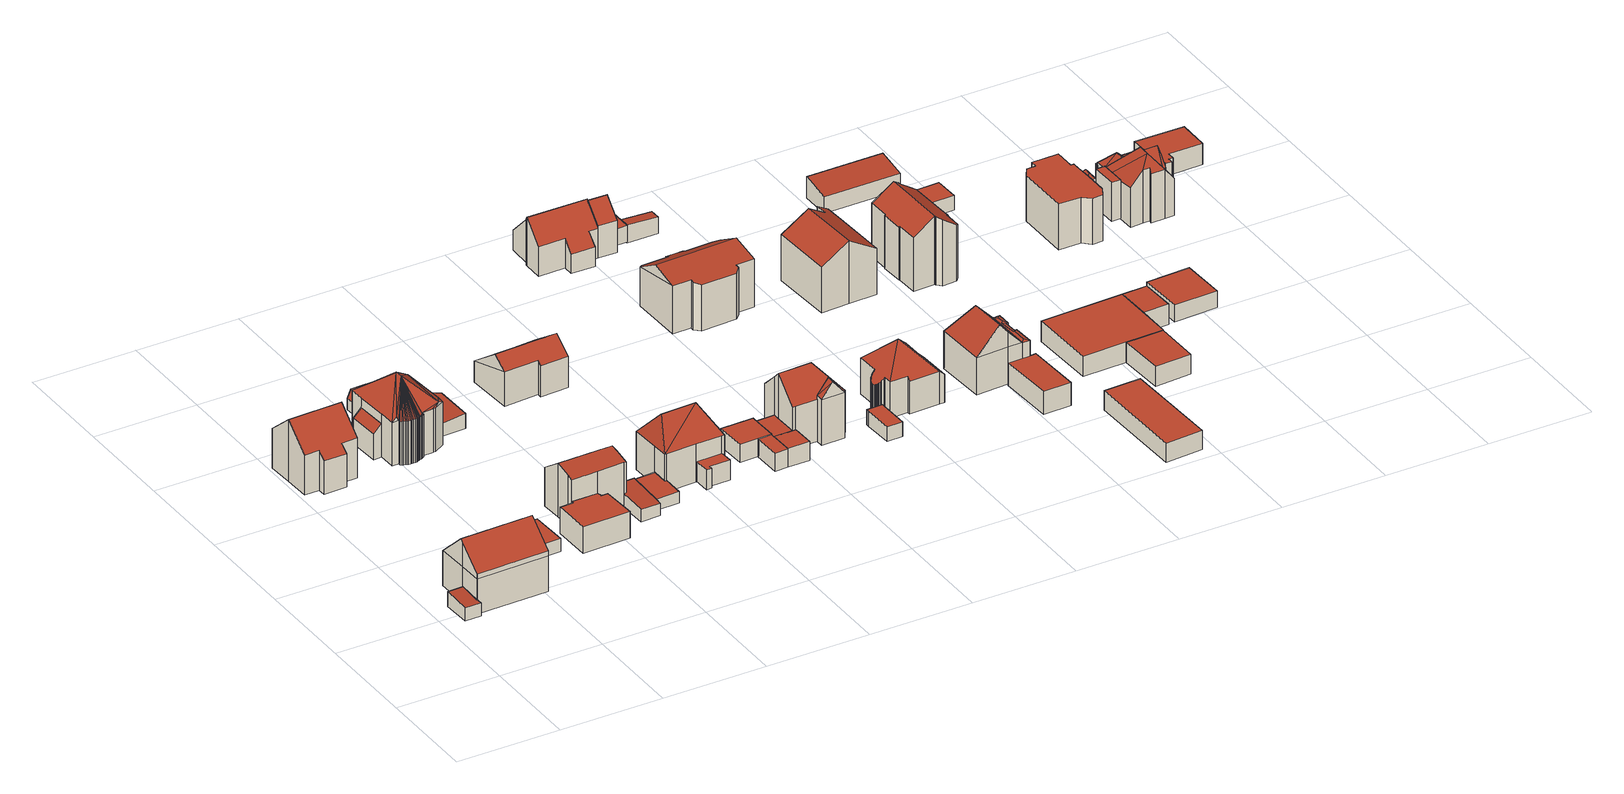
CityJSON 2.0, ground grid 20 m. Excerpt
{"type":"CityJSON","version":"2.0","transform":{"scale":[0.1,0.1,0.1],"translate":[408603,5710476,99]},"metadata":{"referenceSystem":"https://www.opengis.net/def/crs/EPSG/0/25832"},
"CityObjects":{
"building1":{"type":"Building","attributes":{"Gemeindeschluessel":"05978036","Geometrietyp2DReferenz":"3000","function":"31001_2460","roofType":"2100","measuredHeight":2.87},"geometry":[{"type":"MultiSurface","lod":"2","boundaries":[[[0,1,2,3]],[[1,4,5,2]],[[4,6,7,5]],[[6,8,9,7]],[[8,10,11,9]],[[10,0,3,11]],[[10,8,6,4,1,0]],[[3,2,5,7,9,11]]],"semantics":{"surfaces":[{"type":"WallSurface"},{"type":"RoofSurface"},{"type":"GroundSurface"}],"values":[0,0,0,0,0,0,1,2]}}]},
"building2":{"type":"Building","attributes":{"Gemeindeschluessel":"05978036","Geometrietyp2DReferenz":"3000","function":"31001_1000","roofType":"5000","measuredHeight":12.26},"geometry":[{"type":"MultiSurface","lod":"2","boundaries":[[[12,13,14,15]],[[13,16,17,14]],[[16,18,19,17]],[[18,20,21,19]],[[20,22,23,21]],[[22,12,15,23]],[[13,12,24,25]],[[24,26,27,28,29,25]],[[13,25,29,16]],[[16,29,28,18]],[[18,28,27,20]],[[20,27,26,22]],[[22,26,24,12]],[[15,14,17,19,21,23]]],"semantics":{"surfaces":[{"type":"WallSurface"},{"type":"RoofSurface"},{"type":"GroundSurface"}],"values":[0,0,0,0,0,0,1,1,0,0,0,0,0,2]}}]},
"building3":{"type":"Building","attributes":{"Gemeindeschluessel":"05978036","Geometrietyp2DReferenz":"3000","function":"31001_1000","roofType":"3100","measuredHeight":12.16},"geometry":[{"type":"MultiSurface","lod":"2","boundaries":[[[30,31,32,33]],[[31,34,35,32]],[[34,36,37,35]],[[36,38,39,37]],[[38,40,41,39]],[[40,42,43,41]],[[42,44,45,43]],[[44,46,47,45]],[[46,48,49,47]],[[48,30,33,49]],[[44,42,40,38]],[[38,36,34,31,30,48,46,44]],[[33,32,35,37,39,41,43,45,47,49]]],"semantics":{"surfaces":[{"type":"WallSurface"},{"type":"RoofSurface"},{"type":"GroundSurface"}],"values":[0,0,0,0,0,0,0,0,0,0,1,1,2]}}]},
"building4":{"type":"Building","attributes":{"Gemeindeschluessel":"05978036","Geometrietyp2DReferenz":"3000","function":"31001_2460","roofType":"1000","measuredHeight":2.54},"geometry":[{"type":"MultiSurface","lod":"2","boundaries":[[[50,51,52,53]],[[51,54,55,52]],[[54,56,57,55]],[[56,50,53,57]],[[56,54,51,50]],[[53,52,55,57]]],"semantics":{"surfaces":[{"type":"WallSurface"},{"type":"RoofSurface"},{"type":"GroundSurface"}],"values":[0,0,0,0,1,2]}}]},
"building5":{"type":"Building","attributes":{"Gemeindeschluessel":"05978036","Geometrietyp2DReferenz":"3000","function":"31001_1000"},"children":["building5-1","building5-2"]},
"building5-1":{"type":"BuildingPart","attributes":{"roofType":"5000","measuredHeight":13.17},"parents":["building5"],"geometry":[{"type":"MultiSurface","lod":"2","boundaries":[[[58,59,60,61]],[[59,62,63,60]],[[62,64,65,63]],[[64,66,67,65]],[[66,68,69,67]],[[68,70,71,69]],[[70,72,73,71]],[[72,74,75,73]],[[74,76,77,78,75]],[[79,80,81,82,83]],[[80,84,85,81]],[[84,86,87,85]],[[86,88,89,87]],[[88,90,91,89]],[[90,92,93,91]],[[92,94,95,93]],[[94,96,97,95]],[[96,98,99,97]],[[98,100,101,99]],[[100,102,103,101]],[[102,104,105,103]],[[104,106,107,105]],[[106,108,109,107]],[[108,110,111,109]],[[110,112,113,111]],[[112,114,115,113]],[[114,116,117,115]],[[116,118,119,117]],[[118,120,121,119]],[[120,122,123,121]],[[122,58,61,123]],[[124,98,96]],[[124,102,98]],[[102,108,106]],[[102,110,108]],[[125,102,124]],[[125,110,102]],[[125,112,110]],[[125,114,112]],[[125,116,114]],[[125,118,116]],[[125,120,118]],[[125,122,120]],[[125,58,122]],[[125,59,58]],[[125,62,59]],[[125,64,62]],[[125,66,64]],[[125,68,66]],[[125,70,68]],[[125,72,70]],[[72,125,126]],[[100,98,102]],[[104,102,106]],[[86,84,80,127]],[[90,88,86,92]],[[92,124,94]],[[86,124,92]],[[86,125,124]],[[125,86,127]],[[127,126,125]],[[127,74,126]],[[74,127,80,79,76]],[[94,124,96]],[[72,126,74]],[[61,60,63,65,67,69,71,73,75,78,82,81,85,87,89,91,93,95,97,99,101,103,105,107,109,111,113,115,117,119,121,123]],[[79,83,77,76]],[[83,82,78,77]]],"semantics":{"surfaces":[{"type":"WallSurface"},{"type":"RoofSurface"},{"type":"GroundSurface"},{"type":"ClosureSurface"}],"values":[0,0,0,0,0,0,0,0,0,0,0,0,0,0,0,0,0,0,0,0,0,0,0,0,0,0,0,0,0,0,0,1,1,1,1,1,1,1,1,1,1,1,1,1,1,1,1,1,1,1,1,1,1,1,1,1,1,1,1,1,1,1,1,0,0,2,0,3]}}]},
"building5-2":{"type":"BuildingPart","attributes":{"roofType":"2100","measuredHeight":6.64},"parents":["building5"],"geometry":[{"type":"MultiSurface","lod":"2","boundaries":[[[77,128,129,78]],[[128,130,131,129]],[[130,83,82,131]],[[83,130,128,77]],[[78,129,131,82]],[[78,82,83,77]]],"semantics":{"surfaces":[{"type":"WallSurface"},{"type":"RoofSurface"},{"type":"GroundSurface"},{"type":"ClosureSurface"}],"values":[0,0,0,1,2,3]}}]},
"building6":{"type":"Building","attributes":{"Gemeindeschluessel":"05978036","Geometrietyp2DReferenz":"3000","function":"31001_1000"},"children":["building6-1","building6-2"]},
"building6-1":{"type":"BuildingPart","attributes":{"roofType":"1000","measuredHeight":5.14},"parents":["building6"],"geometry":[{"type":"MultiSurface","lod":"2","boundaries":[[[132,133,134,135]],[[133,136,137,134]],[[136,138,139,137]],[[140,141,142,143]],[[141,144,145,142]],[[144,146,147,145]],[[146,148,149,147]],[[148,132,135,149]],[[148,146,144,141,140,138,136,133,132]],[[135,134,137,139,143,142,145,147,149]],[[143,139,138,140]]],"semantics":{"surfaces":[{"type":"WallSurface"},{"type":"RoofSurface"},{"type":"GroundSurface"},{"type":"ClosureSurface"}],"values":[0,0,0,0,0,0,0,0,1,2,3]}}]},
"building6-2":{"type":"BuildingPart","attributes":{"roofType":"3100","measuredHeight":10.44},"parents":["building6"],"geometry":[{"type":"MultiSurface","lod":"2","boundaries":[[[150,151,140,143,152]],[[153,154,155,139,138]],[[154,156,157,155]],[[156,158,159,157]],[[158,160,161,159]],[[160,162,163,161]],[[162,164,165,163]],[[164,166,167,165]],[[166,150,152,167]],[[162,160,158,156]],[[156,154,153,151,150,166,164,162]],[[152,143,139,155,157,159,161,163,165,167]],[[138,140,151,153]],[[138,139,143,140]]],"semantics":{"surfaces":[{"type":"WallSurface"},{"type":"RoofSurface"},{"type":"GroundSurface"},{"type":"ClosureSurface"}],"values":[0,0,0,0,0,0,0,0,0,1,1,2,0,3]}}]},
"building7":{"type":"Building","attributes":{"Gemeindeschluessel":"05978036","Geometrietyp2DReferenz":"3000","function":"31001_1310","roofType":"1000","measuredHeight":2.17},"geometry":[{"type":"MultiSurface","lod":"2","boundaries":[[[168,169,170,171]],[[169,172,173,170]],[[172,174,175,173]],[[174,176,177,175]],[[176,178,179,177]],[[178,180,181,179]],[[180,182,183,181]],[[182,184,185,183]],[[184,168,171,185]],[[184,182,180,178,176,174,172,169,168]],[[171,170,173,175,177,179,181,183,185]]],"semantics":{"surfaces":[{"type":"WallSurface"},{"type":"RoofSurface"},{"type":"GroundSurface"}],"values":[0,0,0,0,0,0,0,0,0,1,2]}}]},
"building8":{"type":"Building","attributes":{"Gemeindeschluessel":"05978036","Geometrietyp2DReferenz":"3000","function":"31001_2460","roofType":"2100","measuredHeight":3.06},"geometry":[{"type":"MultiSurface","lod":"2","boundaries":[[[186,187,188,89]],[[187,189,190,188]],[[189,191,192,190]],[[191,193,194,192]],[[193,195,196,194]],[[195,197,91,196]],[[197,186,89,91]],[[197,195,193,191,189,187,186]],[[89,188,190,192,194,196,91]]],"semantics":{"surfaces":[{"type":"WallSurface"},{"type":"RoofSurface"},{"type":"GroundSurface"}],"values":[0,0,0,0,0,0,0,1,2]}}]},
"building9":{"type":"Building","attributes":{"Gemeindeschluessel":"05978036","Geometrietyp2DReferenz":"3000","function":"31001_2460","roofType":"2100","measuredHeight":3.06},"geometry":[{"type":"MultiSurface","lod":"2","boundaries":[[[198,199,200,201]],[[199,202,203,200]],[[202,204,205,203]],[[204,206,207,205]],[[206,208,209,207]],[[208,210,211,209]],[[210,198,201,211]],[[210,208,206,204,202,199,198]],[[201,200,203,205,207,209,211]]],"semantics":{"surfaces":[{"type":"WallSurface"},{"type":"RoofSurface"},{"type":"GroundSurface"}],"values":[0,0,0,0,0,0,0,1,2]}}]},
"building10":{"type":"Building","attributes":{"Gemeindeschluessel":"05978036","Geometrietyp2DReferenz":"3000","function":"31001_2460","roofType":"2100","measuredHeight":2.52},"geometry":[{"type":"MultiSurface","lod":"2","boundaries":[[[212,213,214,215]],[[213,216,217,214]],[[216,218,219,217]],[[218,220,221,219]],[[220,222,223,221]],[[222,224,225,223]],[[224,212,215,225]],[[224,222,220,218,216,213,212]],[[215,214,217,219,221,223,225]]],"semantics":{"surfaces":[{"type":"WallSurface"},{"type":"RoofSurface"},{"type":"GroundSurface"}],"values":[0,0,0,0,0,0,0,1,2]}}]},
"building11":{"type":"Building","attributes":{"Gemeindeschluessel":"05978036","Geometrietyp2DReferenz":"3000","function":"31001_1000","roofType":"3200","measuredHeight":12.52},"geometry":[{"type":"MultiSurface","lod":"2","boundaries":[[[226,227,228,229]],[[227,230,231,228]],[[230,232,233,231]],[[232,234,223,233]],[[234,235,221,223]],[[235,236,219,221]],[[236,237,238,219]],[[237,226,229,238]],[[227,226,239]],[[237,236,235,240]],[[226,240,239]],[[240,226,237]],[[235,239,240]],[[239,235,234,232,230,227]],[[229,228,231,233,223,221,219,238]]],"semantics":{"surfaces":[{"type":"WallSurface"},{"type":"RoofSurface"},{"type":"GroundSurface"}],"values":[0,0,0,0,0,0,0,0,1,1,1,1,1,1,2]}}]},
"building12":{"type":"Building","attributes":{"Gemeindeschluessel":"05978036","Geometrietyp2DReferenz":"3000","function":"31001_1000","roofType":"1000","measuredHeight":3.94},"geometry":[{"type":"MultiSurface","lod":"2","boundaries":[[[241,242,243,244]],[[242,245,246,243]],[[245,247,248,246]],[[247,249,250,248]],[[249,251,252,250]],[[251,241,244,252]],[[251,249,247,245,242,241]],[[244,243,246,248,250,252]]],"semantics":{"surfaces":[{"type":"WallSurface"},{"type":"RoofSurface"},{"type":"GroundSurface"}],"values":[0,0,0,0,0,0,1,2]}}]},
"building13":{"type":"Building","attributes":{"Gemeindeschluessel":"05978036","Geometrietyp2DReferenz":"3000","function":"31001_1000","roofType":"5000","measuredHeight":8.69},"geometry":[{"type":"MultiSurface","lod":"2","boundaries":[[[253,254,255,256]],[[254,257,258,255]],[[257,259,260,258]],[[259,261,262,260]],[[261,263,264,262]],[[263,265,266,264]],[[265,253,256,266]],[[259,257,267,268,263,261]],[[267,254,253,265,268]],[[257,254,267]],[[265,263,268]],[[256,255,258,260,262,264,266]]],"semantics":{"surfaces":[{"type":"WallSurface"},{"type":"RoofSurface"},{"type":"GroundSurface"}],"values":[0,0,0,0,0,0,0,1,1,0,0,2]}}]},
"building14":{"type":"Building","attributes":{"Gemeindeschluessel":"05978036","Geometrietyp2DReferenz":"3000","function":"31001_2460","roofType":"1000","measuredHeight":3.56},"geometry":[{"type":"MultiSurface","lod":"2","boundaries":[[[269,270,271,272]],[[270,273,274,271]],[[273,275,276,274]],[[275,277,278,276]],[[277,279,280,278]],[[279,269,272,280]],[[279,277,275,273,270,269]],[[272,271,274,276,278,280]]],"semantics":{"surfaces":[{"type":"WallSurface"},{"type":"RoofSurface"},{"type":"GroundSurface"}],"values":[0,0,0,0,0,0,1,2]}}]},
"building15":{"type":"Building","attributes":{"Gemeindeschluessel":"05978036","Geometrietyp2DReferenz":"3000","function":"31001_1000"},"children":["building15-1","building15-2","building15-3","building15-4","building15-5"]},
"building15-1":{"type":"BuildingPart","attributes":{"roofType":"1000","measuredHeight":3.62},"parents":["building15"],"geometry":[{"type":"MultiSurface","lod":"2","boundaries":[[[281,282,283,284]],[[285,281,284,286]],[[285,287,288,289,282,281]],[[284,283,290,291,292,286]],[[291,290,289,288]],[[290,283,282,289]],[[292,291,288,287]],[[286,292,287,285]]],"semantics":{"surfaces":[{"type":"WallSurface"},{"type":"RoofSurface"},{"type":"GroundSurface"},{"type":"ClosureSurface"}],"values":[0,0,1,2,3,3,3,3]}}]},
"building15-2":{"type":"BuildingPart","attributes":{"roofType":"5000","measuredHeight":12.58},"parents":["building15"],"geometry":[{"type":"MultiSurface","lod":"2","boundaries":[[[293,294,295,283,282]],[[294,296,297,295]],[[296,298,299,297]],[[298,300,301,299]],[[300,302,303,301]],[[302,304,305,303]],[[304,306,307,305]],[[306,308,309,307]],[[310,311,312,313,314]],[[306,304,315]],[[304,302,300,298,296,294,293,316,315]],[[316,317,311,310,308,306,315]],[[313,291,290,283,295,297,299,301,303,305,307,309,314]],[[318,312,311,317]],[[313,312,318,288,291]],[[289,288,318,317,316]],[[290,291,288,289]],[[293,282,289,316]],[[290,289,282,283]],[[314,309,308,310]]],"semantics":{"surfaces":[{"type":"WallSurface"},{"type":"RoofSurface"},{"type":"GroundSurface"},{"type":"ClosureSurface"}],"values":[0,0,0,0,0,0,0,0,0,1,1,1,2,0,3,0,3,0,3,3]}}]},
"building15-3":{"type":"BuildingPart","attributes":{"roofType":"3100","measuredHeight":11.75},"parents":["building15"],"geometry":[{"type":"MultiSurface","lod":"2","boundaries":[[[319,320,321,309,308]],[[320,322,323,321]],[[322,324,310,314,323]],[[324,325,326]],[[325,324,322]],[[326,320,319]],[[320,326,325]],[[320,325,322]],[[324,326,319]],[[314,309,321,323]],[[308,310,324,319]],[[308,309,314,310]]],"semantics":{"surfaces":[{"type":"WallSurface"},{"type":"RoofSurface"},{"type":"GroundSurface"},{"type":"ClosureSurface"}],"values":[0,0,0,1,1,1,1,0,0,2,0,3]}}]},
"building15-4":{"type":"BuildingPart","attributes":{"roofType":"1000","measuredHeight":3.65},"parents":["building15"],"geometry":[{"type":"MultiSurface","lod":"2","boundaries":[[[312,327,328,313]],[[327,329,330,331,328]],[[332,329,327,312,318]],[[313,328,331,292,291]],[[287,330,329,332]],[[331,330,287,292]],[[288,287,332,318]],[[291,292,287,288]],[[313,291,288,318,312]]],"semantics":{"surfaces":[{"type":"WallSurface"},{"type":"RoofSurface"},{"type":"GroundSurface"},{"type":"ClosureSurface"}],"values":[0,0,1,2,0,3,0,3,3]}}]},
"building15-5":{"type":"BuildingPart","attributes":{"roofType":"1000","measuredHeight":3.63},"parents":["building15"],"geometry":[{"type":"MultiSurface","lod":"2","boundaries":[[[333,334,335,336]],[[334,285,286,335]],[[330,333,336,331]],[[330,287,285,334,333]],[[336,335,286,292,331]],[[292,286,285,287]],[[331,292,287,330]]],"semantics":{"surfaces":[{"type":"WallSurface"},{"type":"RoofSurface"},{"type":"GroundSurface"},{"type":"ClosureSurface"}],"values":[0,0,0,1,2,3,3]}}]},
"building16":{"type":"Building","attributes":{"Gemeindeschluessel":"05978036","Geometrietyp2DReferenz":"3000","function":"31001_2460","roofType":"1000","measuredHeight":2.93},"geometry":[{"type":"MultiSurface","lod":"2","boundaries":[[[337,338,339,340]],[[338,341,342,339]],[[341,343,344,342]],[[343,345,346,344]],[[345,337,340,346]],[[345,343,341,338,337]],[[340,339,342,344,346]]],"semantics":{"surfaces":[{"type":"WallSurface"},{"type":"RoofSurface"},{"type":"GroundSurface"}],"values":[0,0,0,0,0,1,2]}}]},
"building17":{"type":"Building","attributes":{"Gemeindeschluessel":"05978036","Geometrietyp2DReferenz":"3000","function":"31001_1000"},"children":["building17-1","building17-2"]},
"building17-1":{"type":"BuildingPart","attributes":{"roofType":"3100","measuredHeight":9.57},"parents":["building17"],"geometry":[{"type":"MultiSurface","lod":"2","boundaries":[[[347,348,349,350]],[[348,351,352,349]],[[351,353,354,352]],[[353,355,356,354]],[[355,357,358,359,356]],[[351,348,347,360,361,362]],[[362,357,355,353,351]],[[359,363,364,350,349,352,354,356]],[[365,358,357,362]],[[363,359,358,365]],[[361,365,362]],[[347,350,364,360]],[[360,364,363,365,361]]],"semantics":{"surfaces":[{"type":"WallSurface"},{"type":"RoofSurface"},{"type":"GroundSurface"},{"type":"ClosureSurface"}],"values":[0,0,0,0,0,1,1,2,0,3,0,3,3]}}]},
"building17-2":{"type":"BuildingPart","attributes":{"roofType":"3100","measuredHeight":9.56},"parents":["building17"],"geometry":[{"type":"MultiSurface","lod":"2","boundaries":[[[366,367,368,369]],[[367,370,371,368]],[[370,372,373,371]],[[372,374,375,373]],[[374,376,377,375]],[[376,378,379,377]],[[378,380,381,379]],[[380,382,383,381]],[[382,384,385,383]],[[384,386,387,385]],[[386,388,347,350,387]],[[358,389,390,359]],[[389,366,369,390]],[[391,388,386,384,382,380,378,376,374]],[[374,372,370,367,366,389,358,365,361,391]],[[369,368,371,373,375,377,379,381,383,385,387,350,364,363,359,390]],[[360,347,388,391]],[[364,350,347,360]],[[361,360,391]],[[358,359,363,365]],[[365,363,364,360,361]]],"semantics":{"surfaces":[{"type":"WallSurface"},{"type":"RoofSurface"},{"type":"GroundSurface"},{"type":"ClosureSurface"}],"values":[0,0,0,0,0,0,0,0,0,0,0,0,0,1,1,2,0,3,0,3,3]}}]},
"building18":{"type":"Building","attributes":{"Gemeindeschluessel":"05978036","Geometrietyp2DReferenz":"3000","function":"31001_1000","roofType":"5000","measuredHeight":10.64},"geometry":[{"type":"MultiSurface","lod":"2","boundaries":[[[392,393,394,395]],[[393,396,397,394]],[[396,398,399,397]],[[398,400,401,399]],[[400,402,403,401]],[[402,404,405,403]],[[404,406,407,405]],[[406,408,409,407]],[[408,410,411,409]],[[410,412,413,411]],[[412,414,415,413]],[[414,416,417,415]],[[416,418,419,417]],[[418,420,421,419]],[[420,422,423,421]],[[422,424,425,423]],[[424,426,427,425]],[[426,392,395,427]],[[396,393,428,429,408,406,404,402,400,398]],[[428,392,426,424,422,420,418,416,414,412,410,429]],[[410,408,429]],[[393,392,428]],[[395,394,397,399,401,403,405,407,409,411,413,415,417,419,421,423,425,427]]],"semantics":{"surfaces":[{"type":"WallSurface"},{"type":"RoofSurface"},{"type":"GroundSurface"}],"values":[0,0,0,0,0,0,0,0,0,0,0,0,0,0,0,0,0,0,1,1,0,0,2]}}]},
"building19":{"type":"Building","attributes":{"Gemeindeschluessel":"05978036","Geometrietyp2DReferenz":"3000","function":"31001_1000","roofType":"4000","measuredHeight":11.75},"geometry":[{"type":"MultiSurface","lod":"2","boundaries":[[[430,431,432,433]],[[431,434,435,432]],[[434,436,437,435]],[[436,438,439,437]],[[438,440,441,439]],[[440,442,443,441]],[[442,444,445,443]],[[444,446,447,445]],[[446,448,449,447]],[[448,450,451,449]],[[450,452,453,451]],[[452,454,455,453]],[[454,456,457,455]],[[456,458,459,457]],[[458,460,461,459]],[[460,462,463,461]],[[462,464,465,463]],[[464,466,467,465]],[[466,468,469,467]],[[468,470,471,469]],[[470,472,473,471]],[[472,474,475,473]],[[474,476,477,475]],[[476,478,479,477]],[[478,480,481,479]],[[480,482,483,481]],[[482,484,485,483]],[[484,486,487,485]],[[486,488,489,487]],[[488,490,491,489]],[[490,492,493,491]],[[492,494,495,493]],[[494,496,497,495]],[[496,498,499,497]],[[498,500,501,499]],[[500,502,503,501]],[[502,504,505,503]],[[504,430,433,505]],[[488,486,484,482,480,478,506]],[[496,494,492,490,488,506]],[[502,500,498,496,506]],[[478,476,474,472,470,468,466,464,462,460,458,456,454,452,450,448,446,444,442,440,438,436,434,431,430,504,502,506]],[[433,432,435,437,439,441,443,445,447,449,451,453,455,457,459,461,463,465,467,469,471,473,475,477,479,481,483,485,487,489,491,493,495,497,499,501,503,505]]],"semantics":{"surfaces":[{"type":"WallSurface"},{"type":"RoofSurface"},{"type":"GroundSurface"}],"values":[0,0,0,0,0,0,0,0,0,0,0,0,0,0,0,0,0,0,0,0,0,0,0,0,0,0,0,0,0,0,0,0,0,0,0,0,0,0,1,1,1,1,2]}}]},
"building20":{"type":"Building","attributes":{"Gemeindeschluessel":"05978036","Geometrietyp2DReferenz":"3000","function":"51009_1610","roofType":"1000","measuredHeight":3.21},"geometry":[{"type":"MultiSurface","lod":"2","boundaries":[[[507,508,509,510]],[[508,511,512,509]],[[511,513,514,512]],[[513,515,516,514]],[[515,507,510,516]],[[515,513,511,508,507]],[[510,509,512,514,516]]],"semantics":{"surfaces":[{"type":"WallSurface"},{"type":"RoofSurface"},{"type":"GroundSurface"}],"values":[0,0,0,0,0,1,2]}}]},
"building21":{"type":"Building","attributes":{"Gemeindeschluessel":"05978036","Geometrietyp2DReferenz":"3000","function":"31001_1310","roofType":"2100","measuredHeight":3.52},"geometry":[{"type":"MultiSurface","lod":"2","boundaries":[[[517,518,519,520]],[[518,521,522,519]],[[521,523,524,522]],[[523,517,520,524]],[[523,521,518,517]],[[520,519,522,524]]],"semantics":{"surfaces":[{"type":"WallSurface"},{"type":"RoofSurface"},{"type":"GroundSurface"}],"values":[0,0,0,0,1,2]}}]},
"building22":{"type":"Building","attributes":{"Gemeindeschluessel":"05978036","Geometrietyp2DReferenz":"3000","function":"31001_1000"},"children":["building22-1","building22-2"]},
"building22-1":{"type":"BuildingPart","attributes":{"roofType":"5000","measuredHeight":12.18},"parents":["building22"],"geometry":[{"type":"MultiSurface","lod":"2","boundaries":[[[525,526,527,528]],[[526,529,530,531,527]],[[532,533,534,535,536]],[[533,537,538,534]],[[537,525,528,538]],[[526,525,539]],[[525,537,540,539]],[[532,529,526,539,540,541]],[[532,541,533]],[[533,541,540,537]],[[528,527,531,535,534,538]],[[536,530,529,532]],[[536,535,531,530]]],"semantics":{"surfaces":[{"type":"WallSurface"},{"type":"RoofSurface"},{"type":"GroundSurface"},{"type":"ClosureSurface"}],"values":[0,0,0,0,0,1,1,1,0,0,2,0,3]}}]},
"building22-2":{"type":"BuildingPart","attributes":{"roofType":"5000","measuredHeight":7.33},"parents":["building22"],"geometry":[{"type":"MultiSurface","lod":"2","boundaries":[[[542,543,544,545]],[[543,546,547,544]],[[546,548,549,547]],[[548,550,551,549]],[[550,552,553,551]],[[552,536,535,553]],[[530,542,545,531]],[[554,536,552]],[[555,554,552,550]],[[556,555,550,548]],[[557,556,548,546]],[[558,557,546,543]],[[559,558,543,542]],[[559,542,530]],[[554,555,556,557,558,559,530,536]],[[545,544,547,549,551,553,535,531]],[[531,535,536,530]]],"semantics":{"surfaces":[{"type":"WallSurface"},{"type":"RoofSurface"},{"type":"GroundSurface"},{"type":"ClosureSurface"}],"values":[0,0,0,0,0,0,0,1,1,1,1,1,1,1,1,2,3]}}]},
"building23":{"type":"Building","attributes":{"Gemeindeschluessel":"05978036","Geometrietyp2DReferenz":"3000","function":"31001_1000","roofType":"1000","measuredHeight":4.51},"geometry":[{"type":"MultiSurface","lod":"2","boundaries":[[[560,561,562,563]],[[561,564,565,562]],[[564,566,567,565]],[[566,568,569,567]],[[568,570,571,569]],[[570,560,563,571]],[[570,568,566,564,561,560]],[[563,562,565,567,569,571]]],"semantics":{"surfaces":[{"type":"WallSurface"},{"type":"RoofSurface"},{"type":"GroundSurface"}],"values":[0,0,0,0,0,0,1,2]}}]},
"building24":{"type":"Building","attributes":{"Gemeindeschluessel":"05978036","Geometrietyp2DReferenz":"3000","function":"31001_1000"},"children":["building24-1","building24-2"]},
"building24-1":{"type":"BuildingPart","attributes":{"roofType":"3100","measuredHeight":12.37},"parents":["building24"],"geometry":[{"type":"MultiSurface","lod":"2","boundaries":[[[572,573,574,575,576]],[[573,577,578,574]],[[577,579,580,578]],[[579,581,582,580]],[[581,583,584,582]],[[583,585,586,584]],[[585,587,588,586]],[[587,589,590,591,588]],[[585,583,581,579]],[[579,577,573,572,589,587,585]],[[575,574,578,580,582,584,586,588,591]],[[572,576,590,589]],[[576,575,591,590]]],"semantics":{"surfaces":[{"type":"WallSurface"},{"type":"RoofSurface"},{"type":"GroundSurface"},{"type":"ClosureSurface"}],"values":[0,0,0,0,0,0,0,0,1,1,2,0,3]}}]},
"building24-2":{"type":"BuildingPart","attributes":{"roofType":"1000","measuredHeight":3.07},"parents":["building24"],"geometry":[{"type":"MultiSurface","lod":"2","boundaries":[[[592,576,575,593]],[[590,594,595,591]],[[594,596,597,595]],[[596,592,593,597]],[[596,594,590,576,592]],[[593,575,591,595,597]],[[591,575,576,590]]],"semantics":{"surfaces":[{"type":"WallSurface"},{"type":"RoofSurface"},{"type":"GroundSurface"},{"type":"ClosureSurface"}],"values":[0,0,0,0,1,2,3]}}]},
"building25":{"type":"Building","attributes":{"Gemeindeschluessel":"05978036","Geometrietyp2DReferenz":"3000","function":"31001_2000","roofType":"1000","measuredHeight":3.81},"geometry":[{"type":"MultiSurface","lod":"2","boundaries":[[[598,599,600,601]],[[599,602,603,600]],[[602,604,605,603]],[[604,598,601,605]],[[604,602,599,598]],[[601,600,603,605]]],"semantics":{"surfaces":[{"type":"WallSurface"},{"type":"RoofSurface"},{"type":"GroundSurface"}],"values":[0,0,0,0,1,2]}}]},
"building26":{"type":"Building","attributes":{"Gemeindeschluessel":"05978036","Geometrietyp2DReferenz":"3000","function":"31001_2460","roofType":"1000","measuredHeight":2.36},"geometry":[{"type":"MultiSurface","lod":"2","boundaries":[[[606,607,608,609]],[[607,610,611,608]],[[610,612,613,611]],[[612,614,615,613]],[[614,616,617,615]],[[616,606,609,617]],[[616,614,612,610,607,606]],[[609,608,611,613,615,617]]],"semantics":{"surfaces":[{"type":"WallSurface"},{"type":"RoofSurface"},{"type":"GroundSurface"}],"values":[0,0,0,0,0,0,1,2]}}]},
"building27":{"type":"Building","attributes":{"Gemeindeschluessel":"05978036","Geometrietyp2DReferenz":"3000","function":"31001_1100","roofType":"3100","measuredHeight":13.32},"geometry":[{"type":"MultiSurface","lod":"2","boundaries":[[[618,619,620,621]],[[619,622,623,620]],[[622,624,625,623]],[[624,626,627,625]],[[626,628,629,627]],[[628,630,631,629]],[[630,632,633,631]],[[632,634,635,633]],[[634,636,637,635]],[[636,638,639,637]],[[638,640,641,639]],[[640,642,643,641]],[[642,644,645,643]],[[644,646,647,645]],[[646,648,649,647]],[[648,650,651,649]],[[650,652,653,651]],[[652,654,655,653]],[[654,656,657,655]],[[656,658,659,657]],[[658,660,661,659]],[[660,662,663,661]],[[662,664,665,663]],[[664,618,621,665]],[[660,658,656,654,652,650,648,646,644,642]],[[642,640,638,636,634,632,630,628,626,624,622,619,618,664,662,660]],[[621,620,623,625,627,629,631,633,635,637,639,641,643,645,647,649,651,653,655,657,659,661,663,665]]],"semantics":{"surfaces":[{"type":"WallSurface"},{"type":"RoofSurface"},{"type":"GroundSurface"}],"values":[0,0,0,0,0,0,0,0,0,0,0,0,0,0,0,0,0,0,0,0,0,0,0,0,1,1,2]}}]},
"building28":{"type":"Building","attributes":{"Gemeindeschluessel":"05978036","Geometrietyp2DReferenz":"3000","function":"31001_2000"},"children":["building28-1","building28-2","building28-3"]},
"building28-1":{"type":"BuildingPart","attributes":{"roofType":"1000","measuredHeight":3.96},"parents":["building28"],"geometry":[{"type":"MultiSurface","lod":"2","boundaries":[[[666,667,668,669]],[[666,670,671,667]],[[670,672,673,671]],[[672,670,666,669]],[[668,667,671,673]],[[669,668,673,672]]],"semantics":{"surfaces":[{"type":"WallSurface"},{"type":"RoofSurface"},{"type":"GroundSurface"},{"type":"ClosureSurface"}],"values":[0,0,0,1,2,3]}}]},
"building28-2":{"type":"BuildingPart","attributes":{"roofType":"1000","measuredHeight":3.94},"parents":["building28"],"geometry":[{"type":"MultiSurface","lod":"2","boundaries":[[[674,675,676,677]],[[675,678,679,676]],[[678,680,681,679]],[[680,678,675,674]],[[677,676,679,681]],[[677,681,680,674]]],"semantics":{"surfaces":[{"type":"WallSurface"},{"type":"RoofSurface"},{"type":"GroundSurface"},{"type":"ClosureSurface"}],"values":[0,0,0,1,2,3]}}]},
"building28-3":{"type":"BuildingPart","attributes":{"roofType":"1000","measuredHeight":3.95},"parents":["building28"],"geometry":[{"type":"MultiSurface","lod":"2","boundaries":[[[682,669,668,683]],[[672,684,674,677,673]],[[685,686,687,681,680]],[[686,682,683,687]],[[686,685,684,672,669,682]],[[683,668,673,677,681,687]],[[673,668,669,672]],[[680,674,684,685]],[[680,681,677,674]]],"semantics":{"surfaces":[{"type":"WallSurface"},{"type":"RoofSurface"},{"type":"GroundSurface"},{"type":"ClosureSurface"}],"values":[0,0,0,0,1,2,3,0,3]}}]},
"building29":{"type":"Building","attributes":{"Gemeindeschluessel":"05978036","Geometrietyp2DReferenz":"3000","function":"31001_3071","roofType":"2100","measuredHeight":4.27},"geometry":[{"type":"MultiSurface","lod":"2","boundaries":[[[688,689,690,691]],[[689,692,693,690]],[[692,694,695,693]],[[694,688,691,695]],[[694,692,689,688]],[[691,690,693,695]]],"semantics":{"surfaces":[{"type":"WallSurface"},{"type":"RoofSurface"},{"type":"GroundSurface"}],"values":[0,0,0,0,1,2]}}]},
"building30":{"type":"Building","attributes":{"Geometrietyp2DReferenz":"3000","Gemeindeschluessel":"05978036","function":"31001_2460","roofType":"1000","measuredHeight":2.83},"geometry":[{"type":"MultiSurface","lod":"2","boundaries":[[[696,697,698,699]],[[697,700,701,698]],[[700,702,703,701]],[[702,696,699,703]],[[702,700,697,696]],[[699,698,701,703]]],"semantics":{"surfaces":[{"type":"WallSurface"},{"type":"RoofSurface"},{"type":"GroundSurface"}],"values":[0,0,0,0,1,2]}}]},
"building31":{"type":"Building","attributes":{"Gemeindeschluessel":"05978036","Geometrietyp2DReferenz":"3000","function":"31001_2000","roofType":"1000","measuredHeight":3.22},"geometry":[{"type":"MultiSurface","lod":"2","boundaries":[[[704,705,706,707]],[[705,708,709,706]],[[708,710,711,709]],[[710,704,707,711]],[[710,708,705,704]],[[707,706,709,711]]],"semantics":{"surfaces":[{"type":"WallSurface"},{"type":"RoofSurface"},{"type":"GroundSurface"}],"values":[0,0,0,0,1,2]}}]},
"building32":{"type":"Building","attributes":{"Gemeindeschluessel":"05978036","Geometrietyp2DReferenz":"3000","function":"31001_1000"},"children":["building32-1","building32-2"]},
"building32-1":{"type":"BuildingPart","attributes":{"roofType":"5000","measuredHeight":8.92},"parents":["building32"],"geometry":[{"type":"MultiSurface","lod":"2","boundaries":[[[712,713,714,715]],[[713,716,717,714]],[[716,718,719,717]],[[720,718,716]],[[721,720,716,713]],[[721,713,712]],[[720,721,712,718]],[[715,714,717,719]],[[715,719,718,712]]],"semantics":{"surfaces":[{"type":"WallSurface"},{"type":"RoofSurface"},{"type":"GroundSurface"},{"type":"ClosureSurface"}],"values":[0,0,0,1,1,1,1,2,3]}}]},
"building32-2":{"type":"BuildingPart","attributes":{"roofType":"9999","measuredHeight":9},"parents":["building32"],"geometry":[{"type":"MultiSurface","lod":"2","boundaries":[[[722,723,724,725,726,727,728,729,730,731,732,733,734,735]],[[735,734,736,737]],[[734,733,738,736]],[[733,732,739,738]],[[732,731,740,739]],[[731,730,741,740]],[[730,729,742,741]],[[729,728,743,742]],[[728,727,744,743]],[[727,726,745,744]],[[726,725,712,715,745]],[[718,712,725,724]],[[724,723,746,719,718]],[[723,722,747,746]],[[722,735,737,747]],[[718,719,715,712]],[[737,736,738,739,740,741,742,743,744,745,715,719,746,747]]],"semantics":{"surfaces":[{"type":"RoofSurface"},{"type":"WallSurface"},{"type":"GroundSurface"}],"values":[0,1,1,1,1,1,1,1,1,1,1,1,1,1,1,1,2]}}]},
"building33":{"type":"Building","attributes":{"Gemeindeschluessel":"05978036","Geometrietyp2DReferenz":"3000","function":"31001_2460","roofType":"1000","measuredHeight":7.54},"geometry":[{"type":"MultiSurface","lod":"2","boundaries":[[[748,749,750,751]],[[749,752,753,750]],[[752,754,755,753]],[[754,748,751,755]],[[754,752,749,748]],[[751,750,753,755]]],"semantics":{"surfaces":[{"type":"WallSurface"},{"type":"RoofSurface"},{"type":"GroundSurface"}],"values":[0,0,0,0,1,2]}}]},
"building34":{"type":"Building","attributes":{"Gemeindeschluessel":"05978036","Geometrietyp2DReferenz":"3000","function":"31001_1000"},"children":["building34-1","building34-2","building34-3","building34-4"]},
"building34-1":{"type":"BuildingPart","attributes":{"roofType":"5000","measuredHeight":10.22},"parents":["building34"],"geometry":[{"type":"MultiSurface","lod":"2","boundaries":[[[756,757,758,759,760]],[[757,761,762,758]],[[761,763,764,762]],[[763,765,766,764]],[[767,768,765,769]],[[765,770,769]],[[770,765,763,771]],[[772,756,769,770]],[[756,767,769]],[[757,772,770,771,761]],[[756,772,757]],[[761,771,763]],[[766,773,774,759,758,762,764]],[[767,775,768]],[[767,776,774,773,775]],[[773,766,765,768,775]],[[760,776,767,756]],[[759,774,776,760]]],"semantics":{"surfaces":[{"type":"WallSurface"},{"type":"RoofSurface"},{"type":"GroundSurface"},{"type":"ClosureSurface"}],"values":[0,0,0,0,1,1,1,1,1,0,0,0,2,0,3,3,0,3]}}]},
"building34-2":{"type":"BuildingPart","attributes":{"roofType":"1000","measuredHeight":6.66},"parents":["building34"],"geometry":[{"type":"MultiSurface","lod":"2","boundaries":[[[777,760,759,778]],[[779,780,781,782]],[[780,783,784,781]],[[783,777,778,784]],[[783,780,779,785,786,776,760,777]],[[778,759,774,787,788,782,781,784]],[[774,759,760,776]],[[787,774,776,786]],[[788,787,786,785]],[[782,788,785,779]]],"semantics":{"surfaces":[{"type":"WallSurface"},{"type":"RoofSurface"},{"type":"GroundSurface"},{"type":"ClosureSurface"}],"values":[0,0,0,0,1,2,3,3,3,3]}}]},
"building34-3":{"type":"BuildingPart","attributes":{"roofType":"9999","measuredHeight":12.31},"parents":["building34"],"geometry":[{"type":"MultiSurface","lod":"2","boundaries":[[[789,790,791,792]],[[790,793,794,791]],[[793,795,796,794]],[[765,797,798,766]],[[797,799,800,798]],[[799,801,802,800]],[[801,803,804,802]],[[803,805,806,804]],[[805,807,808,806]],[[807,809,810,808]],[[809,789,792,810]],[[767,811,795,812]],[[807,805,803,801,813]],[[775,767,812,813]],[[801,799,797,765,768,775,813]],[[795,793,790,813,812]],[[790,789,809,807,813]],[[792,791,794,796,787,774,773,766,798,800,802,804,806,808,810]],[[776,786,811,767]],[[774,787,786,776]],[[787,796,795,811,786]],[[775,773,774,776,767]],[[773,775,768,765,766]]],"semantics":{"surfaces":[{"type":"WallSurface"},{"type":"RoofSurface"},{"type":"GroundSurface"},{"type":"ClosureSurface"}],"values":[0,0,0,0,0,0,0,0,0,0,0,1,1,1,1,1,1,2,0,3,3,3,3]}}]},
"building34-4":{"type":"BuildingPart","attributes":{"roofType":"3200","measuredHeight":9.78},"parents":["building34"],"geometry":[{"type":"MultiSurface","lod":"2","boundaries":[[[795,814,779,782,796]],[[814,815,816]],[[811,817,795]],[[814,795,815]],[[795,817,815]],[[815,811,816]],[[811,815,817]],[[788,787,796,782]],[[786,785,816,811]],[[786,787,788,785]],[[787,786,811,795,796]],[[785,779,814,816]],[[785,788,782,779]]],"semantics":{"surfaces":[{"type":"WallSurface"},{"type":"RoofSurface"},{"type":"GroundSurface"},{"type":"ClosureSurface"}],"values":[0,1,1,1,1,1,1,2,0,3,3,0,3]}}]},
"building35":{"type":"Building","attributes":{"Gemeindeschluessel":"05978036","Geometrietyp2DReferenz":"3000","function":"31001_1000","roofType":"1000","measuredHeight":4.14},"geometry":[{"type":"MultiSurface","lod":"2","boundaries":[[[818,819,820,821]],[[819,822,823,820]],[[822,824,825,823]],[[824,826,827,825]],[[826,828,829,827]],[[828,830,831,829]],[[830,832,833,831]],[[832,834,835,833]],[[834,836,837,835]],[[836,818,821,837]],[[836,834,832,830,828,826,824,822,819,818]],[[821,820,823,825,827,829,831,833,835,837]]],"semantics":{"surfaces":[{"type":"WallSurface"},{"type":"RoofSurface"},{"type":"GroundSurface"}],"values":[0,0,0,0,0,0,0,0,0,0,1,2]}}]}
},
"vertices":[
[27,157,51],[25,212,55],[25,212,26],[27,157,26],[55,213,55],[55,213,26],[56,168,52],[56,168,26],[57,168,52],[57,168,26],[58,158,51],[58,158,26],
[53,276,93],[194,280,93],[194,280,24],[53,276,24],[196,171,93],[196,171,24],[57,168,93],[57,168,24],[56,168,93],[56,168,24],[55,213,93],[55,213,24],[55,219,146],[195,223,146],[55,213,142],[56,168,103],[57,168,103],[196,171,103],
[80,639,81],[36,638,81],[36,638,16],[80,639,16],[35,653,94],[35,653,16],[6,652,94],[6,652,16],[5,703,138],[5,703,16],[3,754,94],[3,754,16],[107,757,94],[107,757,16],[109,706,138],[109,706,16],[110,655,94],[110,655,16],[79,654,94],[79,654,16],
[277,346,48],[279,272,48],[279,272,22],[277,346,22],[211,270,48],[211,270,22],[208,344,48],[208,344,22],
[214,657,95],[211,657,95],[211,657,10],[214,657,10],[208,658,95],[208,658,10],[206,659,95],[206,659,10],[203,660,95],[203,660,10],[200,661,95],[200,661,10],[197,662,95],[197,662,10],[197,667,95],[197,667,10],[184,666,95],[184,666,10],[183,700,95],[183,700,76],[183,700,10],[180,761,95],[179,789,95],[179,789,10],[180,761,10],[180,761,76],[210,790,95],[210,790,10],[288,793,90],[288,793,10],[289,765,91],[289,765,10],[291,705,95],[291,705,10],[291,697,95],[291,697,10],[291,681,95],[291,681,10],[271,670,95],[271,670,10],[265,670,95],[265,670,10],[265,669,95],[265,669,10],[243,668,95],[243,668,10],[244,664,95],[244,664,10],[241,662,95],[241,662,10],[238,661,95],[238,661,10],[235,660,95],[235,660,10],[232,659,95],[232,659,10],[230,658,95],[230,658,10],[227,657,95],[227,657,10],[224,657,95],[224,657,10],[220,657,95],[220,657,10],[217,657,95],[217,657,10],[279,674,102],[234,722,142],[193,667,103],[233,736,142],
[167,699,60],[167,699,10],[164,761,60],[164,761,10],
[315,258,67],[313,332,67],[313,332,15],[315,258,15],[339,333,67],[339,333,15],[339,337,67],[339,337,15],[390,338,67],[391,332,67],[391,332,15],[390,338,15],[391,329,67],[391,329,15],[404,329,67],[404,329,15],[407,261,67],[407,261,15],
[441,340,110],[390,338,110],[441,340,15],[339,337,110],[338,347,113],[338,347,15],[337,379,120],[337,379,15],[336,421,90],[336,421,15],[443,424,90],[443,424,15],[444,382,120],[444,382,15],[445,369,117],[445,369,15],[446,340,110],[446,340,15],
[289,765,36],[288,793,36],[288,793,14],[289,765,14],[210,790,36],[210,790,14],[207,854,36],[207,854,14],[227,876,36],[227,876,14],[293,879,36],[293,879,14],[314,860,36],[314,860,14],[317,795,36],[317,795,14],[317,766,36],[317,766,14],
[289,765,34],[317,766,37],[317,766,10],[317,795,37],[317,795,10],[336,795,39],[336,795,10],[348,783,40],[348,783,10],[350,707,40],[350,707,10],[291,705,34],
[481,287,46],[443,286,46],[443,286,22],[481,287,22],[441,340,50],[441,340,22],[446,340,50],[446,340,22],[445,369,52],[445,369,22],[479,370,52],[479,370,22],[481,301,47],[481,301,22],
[481,301,46],[479,370,49],[479,370,24],[481,301,24],[479,371,49],[479,371,24],[521,373,49],[521,373,24],[522,343,47],[522,343,24],[526,343,47],[526,343,24],[527,303,46],[527,303,24],
[638,435,99],[640,346,99],[640,346,24],[638,435,24],[635,346,99],[635,346,24],[585,345,99],[585,345,24],[526,343,99],[522,343,99],[521,373,99],[519,431,99],[519,431,24],[610,390,149],[541,387,149],
[596,313,65],[586,312,65],[586,312,26],[596,313,26],[585,345,65],[585,345,26],[635,346,65],[635,346,26],[636,320,65],[636,320,26],[596,319,65],[596,319,26],
[503,812,65],[550,814,66],[550,814,23],[503,812,23],[554,715,84],[554,715,23],[499,712,84],[499,712,23],[499,721,90],[499,721,23],[432,717,90],[432,717,23],[427,809,65],[427,809,23],[553,752,110],[430,746,110],
[678,359,62],[676,419,62],[676,419,26],[678,359,26],[739,420,62],[739,420,26],[739,411,62],[739,411,26],[740,361,62],[740,361,26],[714,360,62],[714,360,26],
[739,411,61],[775,412,61],[775,412,25],[739,411,25],[740,361,61],[740,361,25],[740,352,61],[776,352,61],[775,397,61],[775,397,25],[776,352,25],[740,352,25],
[775,412,136],[774,442,107],[774,442,25],[830,443,107],[830,443,25],[836,456,94],[836,456,25],[866,456,95],[866,456,25],[874,446,105],[874,446,25],[875,444,107],[875,444,25],[879,355,107],[879,355,25],[868,355,107],[868,355,25],[824,354,107],[782,353,107],[782,353,62],[782,353,25],[824,354,25],[839,399,151],[775,397,151],[776,352,107],[776,352,62],
[868,355,115],[869,339,115],[869,339,25],[824,338,115],[824,338,25],[824,354,115],[846,339,143],[846,354,143],
[783,308,62],[783,308,25],[741,307,62],[741,307,61],[741,307,25],[740,352,62],
[715,306,61],[714,360,61],[714,360,25],[715,306,25],
[922,357,55],[953,358,55],[953,358,26],[922,357,26],[954,293,55],[954,293,26],[924,292,55],[924,292,26],[922,350,55],[922,350,26],
[809,1115,83],[844,1114,83],[844,1114,20],[809,1115,20],[844,1081,116],[844,1081,20],[844,1066,101],[844,1066,20],[844,1048,83],[844,1048,20],[808,1049,83],[808,1049,78],[808,1049,20],[808,1086,111],[808,1084,113],[808,1082,116],[808,1082,20],[808,1086,20],[808,1082,111],
[790,1029,58],[744,1029,58],[744,1029,20],[790,1029,20],[744,1049,78],[744,1049,20],[693,1049,78],[693,1049,20],[693,1087,116],[693,1087,20],[693,1091,111],[693,1091,20],[697,1091,111],[697,1091,20],[698,1143,59],[698,1143,20],[813,1143,59],[813,1143,20],[813,1138,64],[813,1138,20],[809,1138,64],[809,1138,20],[809,1115,87],[790,1049,78],[790,1049,20],[808,1086,116],
[947,883,100],[951,777,118],[951,777,24],[947,883,24],[915,776,118],[915,776,24],[916,769,117],[916,769,24],[906,758,114],[906,758,24],[837,756,114],[837,756,24],[826,766,117],[826,766,24],[826,773,118],[826,773,24],[790,772,118],[790,772,24],[788,877,100],[788,877,24],[798,888,94],[798,888,24],[851,890,94],[851,890,24],[850,898,90],[850,898,24],[859,907,84],[859,907,24],[875,907,84],[875,907,24],[884,899,90],[884,899,24],[884,891,94],[884,891,24],[937,893,94],[937,893,24],[949,833,130],[789,827,130],
[964,372,93],[961,373,91],[961,373,25],[964,372,25],[959,374,88],[959,374,25],[957,375,87],[957,375,25],[956,376,85],[956,376,25],[955,377,84],[955,377,25],[954,378,83],[954,378,25],[953,380,82],[953,380,25],[952,382,81],[952,382,25],[951,384,80],[951,384,25],[951,386,80],[951,386,25],[951,389,80],[951,389,25],[951,390,80],[951,390,25],[951,392,81],[951,392,25],[952,394,82],[952,394,25],[953,396,83],[953,396,25],[954,397,84],[954,397,25],[955,399,85],[955,399,25],[956,400,86],[956,400,25],[958,401,88],[958,401,25],[959,402,90],[959,402,25],[962,403,92],[962,403,25],[964,403,95],[964,403,25],[965,404,95],[965,404,25],[963,447,96],[963,447,25],[1009,449,96],[1009,449,25],[1009,458,86],[1009,458,25],[1046,460,86],[1046,460,25],[1046,450,96],[1046,450,25],[1052,450,96],[1052,450,25],[1053,414,96],[1053,414,25],[1068,414,80],[1068,414,25],[1070,352,80],[1070,352,25],[1061,352,89],[1061,352,25],[1001,350,89],[1001,350,25],[1001,356,96],[1001,356,25],[967,355,96],[967,355,25],[966,372,96],[966,372,25],[1009,401,143],
[844,1114,53],[875,1114,53],[875,1114,21],[844,1114,21],[875,1088,53],[875,1088,21],[875,1067,53],[875,1067,21],[844,1066,53],[844,1066,21],
[935,1067,51],[875,1067,54],[875,1067,19],[935,1067,19],[875,1088,54],[875,1088,19],[935,1088,51],[935,1088,19],
[1127,451,95],[1218,455,95],[1218,455,22],[1127,451,22],[1219,447,95],[1219,447,94],[1219,447,22],[1222,354,95],[1194,353,95],[1194,353,22],[1222,354,22],[1222,354,94],[1131,350,95],[1131,350,22],[1174,426,144],[1177,352,144],[1194,353,125],
[1233,448,94],[1234,421,94],[1234,421,22],[1233,448,22],[1230,421,94],[1230,421,22],[1231,395,94],[1231,395,22],[1235,395,94],[1235,395,22],[1237,354,94],[1237,354,22],[1229,361,96],[1228,388,96],[1226,390,95],[1224,425,95],[1227,428,96],[1226,440,96],
[1194,353,64],[1222,354,64],[1222,354,19],[1194,353,19],[1237,354,64],[1237,354,19],[1249,355,64],[1249,355,19],[1253,246,64],[1253,246,19],[1199,244,64],[1199,244,19],
[1141,857,114],[1143,828,114],[1143,828,24],[1141,857,24],[1141,857,54],[1148,708,114],[1148,708,24],[1093,706,147],[1093,706,24],[1038,703,114],[1038,703,24],[1032,827,114],[1032,827,24],[1087,830,147],[1087,830,24],[1121,832,127],[1121,832,24],[1119,856,127],[1119,856,54],[1119,856,24],
[1140,875,54],[1140,875,24],[1119,871,54],[1119,871,24],[1119,874,54],[1119,874,24],
[1297,7,58],[1293,204,58],[1293,204,20],[1297,7,20],[1364,206,58],[1364,206,20],[1370,12,58],[1370,12,20],
[1140,886,49],[1173,888,49],[1173,888,26],[1140,886,26],[1175,829,49],[1175,829,26],[1143,828,49],[1143,828,26],[1141,857,49],[1141,857,26],[1140,875,49],[1140,875,26],
[1258,819,147],[1279,820,133],[1279,820,23],[1258,819,23],[1290,820,126],[1290,820,23],[1293,743,126],[1293,743,23],[1294,729,126],[1294,729,23],[1294,727,126],[1294,727,23],[1294,721,126],[1294,721,23],[1291,721,128],[1291,721,23],[1291,715,128],[1291,715,23],[1292,686,128],[1292,686,23],[1285,678,133],[1285,678,23],[1257,677,152],[1257,677,23],[1249,684,157],[1249,684,23],[1248,685,156],[1248,685,23],[1248,688,156],[1248,688,23],[1206,686,128],[1206,686,23],[1205,729,128],[1205,729,23],[1204,729,127],[1204,729,23],[1202,774,127],[1202,774,23],[1203,774,128],[1203,774,23],[1202,817,128],[1202,817,23],[1245,818,157],[1245,818,23],[1249,818,154],[1249,818,23],[1254,819,151],[1254,819,23],
[1522,454,59],[1522,454,19],[1473,452,19],[1473,452,59],[1524,385,59],[1524,385,19],[1474,383,59],[1474,383,19],
[1475,319,58],[1476,230,58],[1476,230,19],[1475,319,19],[1405,226,58],[1405,226,19],[1402,317,58],[1402,317,19],
[1313,447,59],[1313,447,19],[1475,319,59],[1402,317,59],[1317,314,59],[1317,314,19],
[1358,1046,56],[1358,988,47],[1358,988,14],[1358,1046,14],[1210,988,47],[1210,988,14],[1210,1046,56],[1210,1046,14],
[1315,934,43],[1402,936,43],[1402,936,15],[1315,934,15],[1403,887,43],[1403,887,15],[1318,885,43],[1318,885,15],
[1619,479,51],[1622,392,51],[1622,392,18],[1619,479,18],[1538,389,51],[1538,389,18],[1535,476,51],[1535,476,18],
[1571,763,100],[1588,763,100],[1588,763,20],[1571,763,20],[1588,735,100],[1588,735,20],[1572,735,100],[1572,735,20],[1580,743,109],[1580,755,109],
[1563,669,110],[1572,687,110],[1572,735,110],[1571,763,110],[1571,778,110],[1565,778,110],[1565,819,110],[1513,819,110],[1513,805,110],[1495,805,110],[1484,788,110],[1485,681,110],[1528,681,110],[1543,668,110],[1528,681,20],[1543,668,20],[1485,681,20],[1484,788,20],[1495,805,20],[1513,805,20],[1513,819,20],[1565,819,20],[1565,778,20],[1571,778,20],[1572,687,20],[1563,669,20],
[1624,766,96],[1625,715,96],[1625,715,20],[1624,766,20],[1607,715,96],[1607,715,20],[1606,766,96],[1606,766,20],
[1712,771,91],[1712,759,91],[1712,759,19],[1712,771,19],[1712,771,86],[1713,732,91],[1713,732,19],[1713,717,91],[1713,717,19],[1707,717,91],[1707,717,19],[1706,771,91],[1707,731,91],[1683,743,121],[1712,744,121],[1713,732,108],[1712,759,104],[1706,750,19],[1706,771,19],[1706,750,91],[1706,771,86],
[1711,797,86],[1711,797,19],[1623,789,86],[1623,795,86],[1623,795,19],[1623,789,19],[1657,796,86],[1657,796,19],[1670,790,86],[1671,770,86],[1671,770,19],[1670,790,19],
[1625,715,93],[1624,748,91],[1624,748,19],[1625,715,19],[1624,766,91],[1624,766,19],[1624,769,91],[1624,769,19],[1708,686,91],[1708,686,19],[1708,680,91],[1708,680,19],[1690,679,115],[1690,679,19],[1663,679,115],[1663,679,19],[1663,685,123],[1663,685,19],[1651,685,123],[1651,685,19],[1626,684,96],[1626,684,19],[1671,770,91],[1668,724,142],[1668,701,142],
[1623,789,91],[1646,764,117],[1670,790,91],[1646,746,117],
[1745,783,59],[1738,783,59],[1738,783,17],[1745,783,17],[1736,860,59],[1736,860,17],[1832,859,59],[1832,859,17],[1832,798,59],[1832,798,17],[1766,797,59],[1766,797,17],[1766,783,59],[1766,783,17],[1758,783,59],[1758,783,17],[1758,773,59],[1758,773,17],[1746,773,59],[1746,773,17]
]}
